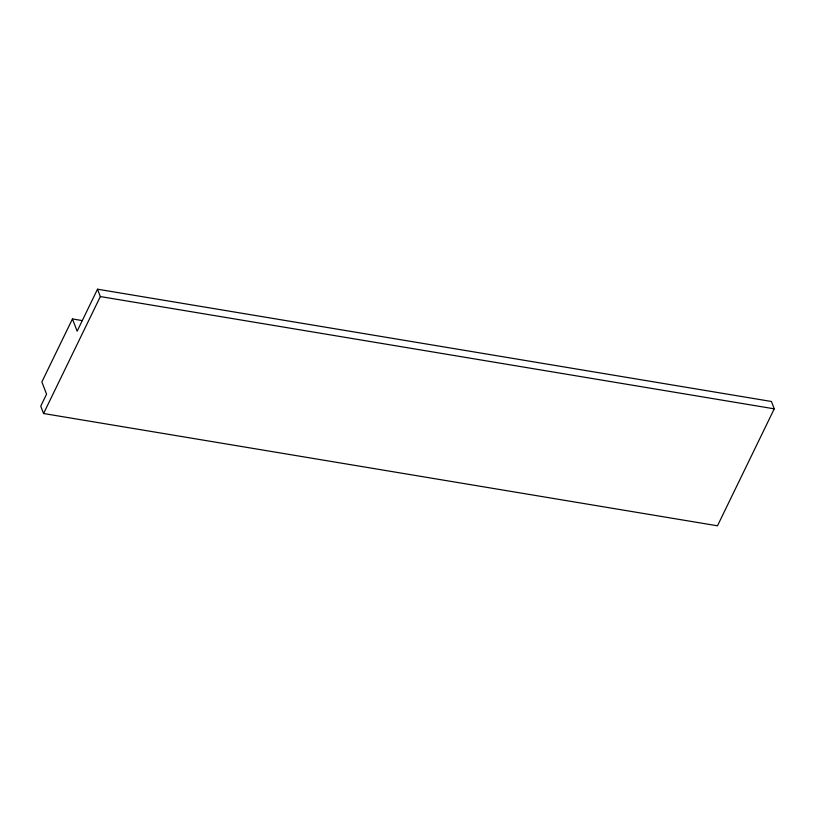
<?xml version="1.0" encoding="UTF-8"?>
<svg xmlns="http://www.w3.org/2000/svg" width="815" height="815" viewBox="0 0 815 815"><rect width="100%" height="100%" fill="white"/><g stroke="black" fill="none" stroke-linecap="round" stroke-linejoin="round"><path stroke-width="1.22" d="M72.443 318.94L41.871 381.919L46.567 394.165L40.75 406.165L43.572 413.521L717.485 525.797L774.25 408.835L771.428 401.479L97.515 289.203L77.14 331.185L72.443 318.94L82.356 320.601M43.572 413.521L100.337 296.558L97.515 289.203M100.337 296.558L774.25 408.835"/></g></svg>
